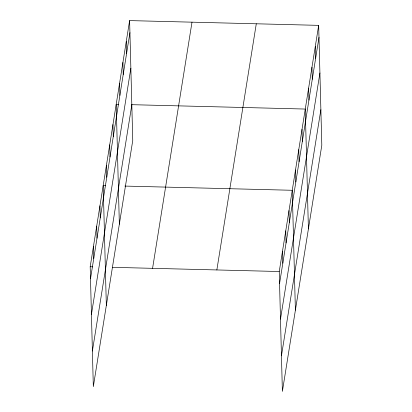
<?xml version="1.0" encoding="UTF-8"?>
<svg xmlns="http://www.w3.org/2000/svg" width="412" height="412" viewBox="0 0 412 412"><rect width="100%" height="100%" fill="white"/><g stroke="black" fill="none" stroke-linecap="round" stroke-linejoin="round"><path stroke-width="0.62" d="M129.615 20.6L132.752 140.482L93.328 386.641L90.192 266.76L129.615 20.6L318.672 25.359L321.808 145.24L282.385 391.4L279.248 271.518L318.672 25.359M90.506 278.78L129.929 32.62M91.438 314.377L130.862 68.217M92.396 351.05L131.819 104.89M152.579 268.33L192.002 22.171M216.856 269.948L256.285 23.788M279.563 283.538L318.986 37.379M280.495 319.135L319.918 72.97M281.453 355.803L320.876 109.644M118.754 104.36L116.21 104.293L119.351 224.18M131.49 104.679L305.266 109.051L308.408 228.933M105.745 185.591L103.201 185.529L106.337 305.41M124.846 186.075L292.257 190.282L295.394 310.169M90.192 266.76L92.736 266.827M112.471 267.321L279.248 271.518M315.319 46.278L315.633 58.298M311.966 67.202L312.286 79.222M308.619 88.127L308.933 100.147M302.017 129.358L302.331 141.378M298.762 149.669L299.076 161.689M295.507 169.976L295.826 181.996M289.003 210.594L289.317 222.614M285.753 230.9L286.067 242.92M282.498 251.212L282.812 263.232M126.263 41.524L126.577 53.545M122.91 62.449L123.224 74.469M119.562 83.373L119.877 95.393M112.955 124.604L113.274 136.624M109.705 144.911L110.019 156.931M106.45 165.222L106.765 177.242M99.946 205.835L100.26 217.855M96.696 226.147L97.011 238.167M93.442 246.453L93.756 258.473"/></g></svg>
